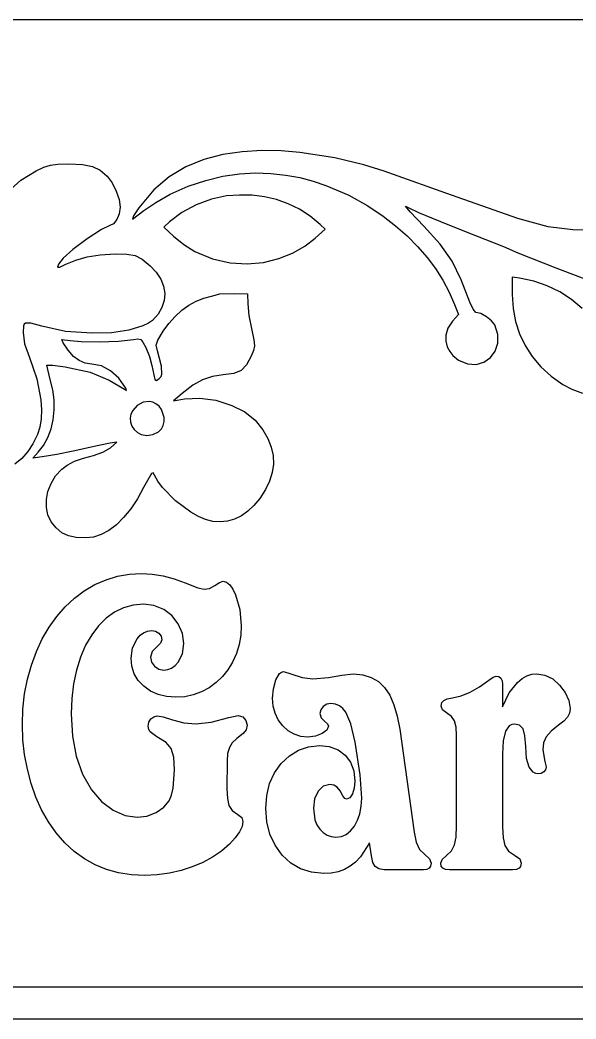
# Model space of a CAD drawing. Extents: x 0 to 380, y 0 to 510.
# Drawn here: x 194 to 285.7, y 0.2 to 165 of the extents above; entities that cross this region are included whole.
import ezdxf

# ---------------------------------------------------------------- set-up
doc = ezdxf.new("R2010")
doc.units = 0

msp = doc.modelspace()

# ---------------------------------------------------------------- linework, layer by layer
at = {"layer": 'Ebene 1'}
for p, q in [((360.20023, 164.96024), (19.977069, 164.96024)), ((233.872224, 143.436009), (230.652651, 143.241908)), ((237.066056, 143.384069), (233.872224, 143.436009)), ((240.17929, 143.132365), (237.066056, 143.384069)), ((224.3557, 141.930468), (221.388032, 140.720572)), ((227.462191, 142.755487), (224.3557, 141.930468)), ((230.652651, 143.241908), (227.462191, 142.755487)), ((245.944546, 142.21478), (240.17929, 143.132365)), ((250.729151, 141.053481), (245.944546, 142.21478)), ((221.388032, 140.720572), (218.614044, 139.079523)), ((254.094263, 140.018692), (250.729151, 141.053481)), ((218.614044, 139.079523), (216.08859, 136.96104)), ((221.75543, 137.534057), (224.651594, 138.508528)), ((224.651594, 138.508528), (227.471361, 139.181485)), ((227.471361, 139.181485), (230.20751, 139.579562)), ((230.20751, 139.579562), (232.852823, 139.729392)), ((232.852823, 139.729392), (235.400077, 139.65761)), ((235.400077, 139.65761), (237.842054, 139.390848)), ((237.842054, 139.390848), (240.171531, 138.95574)), ((240.171531, 138.95574), (242.38129, 138.37892)), ((255.60104, 139.48064), (254.094263, 140.018692)), ((264.24097, 136.40564), (255.60104, 139.48064)), ((216.08859, 136.96104), (213.63347, 134.004915)), ((218.79009, 136.23144), (221.75543, 137.534057)), ((242.38129, 138.37892), (244.464109, 137.68702)), ((244.464109, 137.68702), (248.220046, 136.064518)), ((216.397571, 134.886503), (218.79009, 136.23144)), ((225.588671, 135.435581), (223.058776, 134.49849)), ((228.08094, 135.93604), (225.588671, 135.435581)), ((230.196075, 136.09147), (228.08094, 135.93604)), ((228.08094, 135.93604), (228.08094, 135.93604)), ((232.281487, 136.047765), (230.196075, 136.09147)), ((234.32543, 135.79796), (232.281487, 136.047765)), ((236.316159, 135.33509), (234.32543, 135.79796)), ((238.241928, 134.652188), (236.316159, 135.33509)), ((248.220046, 136.064518), (251.381581, 134.301302)), ((270.16942, 134.29364), (264.24097, 136.40564)), ((212.55385, 132.12534), (214.42863, 133.51524)), ((213.63347, 134.004915), (212.737887, 132.679065)), ((214.42863, 133.51524), (216.397571, 134.886503)), ((223.058776, 134.49849), (220.684283, 133.212274)), ((240.090991, 133.74229), (238.241928, 134.652188)), ((241.851604, 132.598429), (240.090991, 133.74229)), ((251.381581, 134.301302), (253.89095, 132.61044)), ((258.357236, 133.298815), (257.56426, 134.27184)), ((257.56426, 134.27184), (258.15083, 133.97144)), ((258.15083, 133.97144), (259.7497, 133.20224)), ((276.133135, 132.21399), (270.16942, 134.29364)), ((212.737887, 132.679065), (212.55385, 132.12534)), ((220.684283, 133.212274), (218.65822, 131.66444)), ((243.51202, 131.21364), (241.851604, 132.598429)), ((253.89095, 132.61044), (255.951139, 131.00873)), ((260.60813, 130.95944), (258.357236, 133.298815)), ((259.7497, 133.20224), (264.56706, 131.22984)), ((281.12806, 130.83004), (276.133135, 132.21399)), ((218.65822, 131.66444), (217.72243, 130.80094)), ((217.72243, 130.80094), (219.33257, 129.29824)), ((242.66885, 128.96814), (244.34082, 130.45814)), ((244.34082, 130.45814), (243.51202, 131.21364)), ((255.951139, 131.00873), (257.847328, 129.339556)), ((263.322784, 127.962595), (260.60813, 130.95944)), ((264.56706, 131.22984), (269.14813, 129.40814)), ((285.160994, 130.344109), (281.12806, 130.83004)), ((290.275539, 130.193765), (285.160994, 130.344109)), ((219.33257, 129.29824), (221.029549, 127.943815)), ((240.972644, 127.667253), (242.66885, 128.96814)), ((257.847328, 129.339556), (259.577815, 127.605023)), ((269.14813, 129.40814), (273.76241, 127.57804)), ((221.029549, 127.943815), (222.84847, 126.79744)), ((238.960953, 126.524543), (240.972644, 127.667253)), ((259.577815, 127.605023), (261.140897, 125.80724)), ((265.270349, 125.158378), (263.322784, 127.962595)), ((273.76241, 127.57804), (276.09788, 126.56834)), ((222.84847, 126.79744), (225.784502, 125.563299)), ((225.784502, 125.563299), (228.681784, 124.895274)), ((234.175605, 124.985615), (236.679899, 125.608001)), ((236.679899, 125.608001), (238.960953, 126.524543)), ((261.140897, 125.80724), (262.534873, 123.948313)), ((276.09788, 126.56834), (282.38561, 124.06824)), ((228.681784, 124.895274), (231.494192, 124.725376)), ((231.494192, 124.725376), (234.175605, 124.985615)), ((262.534873, 123.948313), (263.758038, 122.030349)), ((266.789106, 122.125167), (265.270349, 125.158378)), ((282.38561, 124.06824), (298.117666, 118.078365)), ((263.758038, 122.030349), (264.808691, 120.055456)), ((268.21734, 118.44134), (266.789106, 122.125167)), ((276.36763, 122.35694), (275.19992, 122.52444)), ((275.19992, 122.52444), (275.19992, 119.67984)), ((278.723976, 121.871652), (276.36763, 122.35694)), ((280.958248, 121.116451), (278.723976, 121.871652)), ((283.052506, 120.104636), (280.958248, 121.116451)), ((264.808691, 120.055456), (265.68513, 118.02574)), ((275.19992, 119.67984), (275.334163, 117.40459)), ((284.988809, 118.849503), (283.052506, 120.104636)), ((286.749218, 117.364349), (284.988809, 118.849503)), ((265.68513, 118.02574), (266.3042, 116.41174)), ((268.751564, 117.241215), (268.21734, 118.44134)), ((269.17586, 116.74204), (268.751564, 117.241215)), ((275.334163, 117.40459), (275.734547, 115.237435)), ((266.3042, 116.41174), (265.3624, 115.29734)), ((269.989367, 116.539881), (269.17586, 116.74204)), ((270.935284, 116.03009), (269.989367, 116.539881)), ((271.792429, 115.357699), (270.935284, 116.03009)), ((272.33962, 114.66774), (271.792429, 115.357699)), ((264.578711, 114.11034), (264.228214, 112.997349)), ((265.3624, 115.29734), (264.578711, 114.11034)), ((272.835689, 113.109429), (272.33962, 114.66774)), ((275.734547, 115.237435), (276.397559, 113.18463)), ((264.228214, 112.997349), (264.223447, 111.975929)), ((272.825641, 111.644354), (272.835689, 113.109429)), ((276.397559, 113.18463), (277.319684, 111.252428)), ((264.223447, 111.975929), (264.476947, 111.06364)), ((264.476947, 111.06364), (264.901254, 110.278045)), ((272.384254, 110.34475), (272.825641, 111.644354)), ((277.319684, 111.252428), (278.497406, 109.447083)), ((264.901254, 110.278045), (265.408905, 109.636706)), ((265.408905, 109.636706), (266.32439, 108.85704)), ((266.32439, 108.85704), (267.800831, 108.245755)), ((270.506564, 108.530897), (271.586302, 109.282853)), ((271.586302, 109.282853), (272.384254, 110.34475)), ((278.497406, 109.447083), (279.927211, 107.774851)), ((267.800831, 108.245755), (269.219815, 108.16112)), ((269.219815, 108.16112), (270.506564, 108.530897)), ((279.927211, 107.774851), (281.605584, 106.241985)), ((281.605584, 106.241985), (283.52901, 104.85474)), ((283.52901, 104.85474), (284.995547, 104.078267)), ((284.995547, 104.078267), (286.773051, 103.388728)), ((206.364512, 71.851488), (208.208322, 72.64783)), ((208.208322, 72.64783), (210.108372, 73.216646)), ((210.108372, 73.216646), (212.06466, 73.557935)), ((212.06466, 73.557935), (214.077188, 73.671698)), ((214.077188, 73.671698), (215.816555, 73.57578)), ((215.816555, 73.57578), (217.596093, 73.288026)), ((217.596093, 73.288026), (219.415802, 72.808435)), ((219.415802, 72.808435), (221.275681, 72.137008)), ((204.621125, 70.827619), (206.364512, 71.851488)), ((221.275681, 72.137008), (223.340426, 71.333974)), ((223.340426, 71.333974), (224.392881, 71.066296)), ((224.392881, 71.066296), (225.244488, 71.226903)), ((225.244488, 71.226903), (226.128233, 71.708723)), ((226.128233, 71.708723), (226.891466, 72.217314)), ((226.891466, 72.217314), (227.510091, 72.386844)), ((227.510091, 72.386844), (228.056402, 72.235158)), ((228.056402, 72.235158), (228.602714, 71.780101)), ((228.602714, 71.780101), (229.100826, 71.084143)), ((229.100826, 71.084143), (229.566798, 70.13835)), ((201.471786, 68.204376), (202.990217, 69.611915)), ((202.990217, 69.611915), (204.621125, 70.827619)), ((229.566798, 70.13835), (230.241657, 67.74709)), ((200.065833, 66.605002), (201.471786, 68.204376)), ((211.096558, 68.032615), (209.612268, 67.31881)), ((212.681273, 68.460899), (211.096558, 68.032615)), ((214.366413, 68.60366), (212.681273, 68.460899)), ((216.101762, 68.389517), (214.366413, 68.60366)), ((217.708569, 67.74709), (216.101762, 68.389517)), ((219.06632, 66.729914), (217.708569, 67.74709)), ((230.241657, 67.74709), (230.498743, 65.070311)), ((198.804487, 64.831637), (200.065833, 66.605002)), ((208.228402, 66.319482), (206.963043, 65.059164)), ((209.612268, 67.31881), (208.228402, 66.319482)), ((220.11878, 65.391525), (219.06632, 66.729914)), ((197.687755, 62.902126), (198.804487, 64.831637)), ((206.963043, 65.059164), (205.834263, 63.562397)), ((220.793635, 63.803307), (220.11878, 65.391525)), ((230.498743, 65.070311), (230.410369, 63.477631)), ((196.715636, 60.816468), (197.687755, 62.902126)), ((205.834263, 63.562397), (204.842062, 61.829182)), ((212.590889, 61.438821), (213.33805, 62.893205)), ((213.33805, 62.893205), (213.846203, 63.486556)), ((213.846203, 63.486556), (214.406578, 63.910378)), ((214.406578, 63.910378), (215.019174, 64.164672)), ((215.019174, 64.164672), (215.683992, 64.249436)), ((215.683992, 64.249436), (216.342779, 64.142365)), ((216.342779, 64.142365), (216.905162, 63.821151)), ((216.905162, 63.821151), (217.266694, 63.312561)), ((217.387204, 62.714746), (217.17832, 62.161546)), ((217.266694, 63.312561), (217.387204, 62.714746)), ((221.018586, 62.108013), (220.793635, 63.803307)), ((230.410369, 63.477631), (230.145246, 61.947409)), ((204.842062, 61.829182), (203.98644, 59.859518)), ((212.341836, 59.716764), (212.590889, 61.438821)), ((216.551668, 61.572657), (215.8045, 60.805317)), ((217.17832, 62.161546), (216.551668, 61.572657)), ((220.7856, 60.430566), (221.018586, 62.108013)), ((230.145246, 61.947409), (229.703375, 60.479644)), ((195.888131, 58.574665), (196.715636, 60.816468)), ((203.98644, 59.859518), (203.311581, 57.738174)), ((212.472388, 58.36945), (212.341836, 59.716764)), ((215.8045, 60.805317), (215.555444, 59.859518)), ((215.555444, 59.859518), (215.716124, 59.065408)), ((220.086641, 59.038643), (220.7856, 60.430566)), ((229.703375, 60.479644), (229.084756, 59.074337)), ((195.24139, 56.234714), (195.888131, 58.574665)), ((203.311581, 57.738174), (202.829539, 55.47853)), ((212.864047, 57.147053), (212.472388, 58.36945)), ((215.716124, 59.065408), (216.198164, 58.396216)), ((216.198164, 58.396216), (216.905162, 57.914396)), ((216.905162, 57.914396), (217.740699, 57.753789)), ((217.740699, 57.753789), (218.405517, 57.834093)), ((218.405517, 57.834093), (219.018113, 58.075003)), ((219.018113, 58.075003), (219.578488, 58.476519)), ((219.578488, 58.476519), (220.086641, 59.038643)), ((228.311481, 57.805097), (227.405645, 56.674157)), ((229.084756, 59.074337), (228.311481, 57.805097)), ((194.779432, 53.818921), (195.24139, 56.234714)), ((213.516812, 56.049573), (212.864047, 57.147053)), ((214.430682, 55.07701), (213.516812, 56.049573)), ((227.405645, 56.674157), (226.367248, 55.681516)), ((235.809276, 54.675493), (236.219009, 56.147722)), ((236.219009, 56.147722), (236.805492, 57.164895)), ((236.805492, 57.164895), (237.128863, 57.419188)), ((237.128863, 57.419188), (237.472319, 57.503953)), ((237.472319, 57.503953), (238.66135, 57.147056)), ((238.66135, 57.147056), (240.573454, 56.504629)), ((240.573454, 56.504629), (242.324871, 56.290487)), ((242.324871, 56.290487), (244.86363, 56.540312)), ((244.86363, 56.540312), (247.113154, 56.932914)), ((247.113154, 56.932914), (249.009193, 57.111362)), ((249.009193, 57.111362), (250.559758, 56.970831)), ((250.559758, 56.970831), (251.933576, 56.549239)), ((251.933576, 56.549239), (253.130647, 55.846584)), ((269.769131, 54.958788), (271.311663, 56.076344)), ((271.311663, 56.076344), (272.026694, 56.584927)), ((272.026694, 56.584927), (272.564973, 56.754455)), ((272.564973, 56.754455), (272.974714, 56.665231)), ((272.974714, 56.665231), (273.304111, 56.397558)), ((273.304111, 56.397558), (273.52103, 55.978194)), ((276.067817, 55.719437), (276.821005, 56.34402)), ((276.821005, 56.34402), (277.602314, 56.790151)), ((277.602314, 56.790151), (278.411744, 57.05783)), ((278.411744, 57.05783), (279.249295, 57.147056)), ((279.249295, 57.147056), (280.582944, 56.932914)), ((280.582944, 56.932914), (281.884453, 56.290487)), ((281.884453, 56.290487), (283.009222, 55.282232)), ((202.829539, 55.47853), (202.540314, 53.080584)), ((215.545403, 54.280668), (214.430682, 55.07701)), ((225.196288, 54.827174), (223.926908, 54.140136)), ((226.367248, 55.681516), (225.196288, 54.827174)), ((235.672698, 53.114046), (235.809276, 54.675493)), ((253.130647, 55.846584), (254.15097, 54.862868)), ((254.15097, 54.862868), (254.992535, 53.602553)), ((268.258735, 54.104449), (269.769131, 54.958788)), ((273.52103, 55.978194), (273.593336, 55.433918)), ((273.593336, 55.433918), (273.593336, 51.686427)), ((273.593336, 55.433918), (273.593336, 55.433918)), ((274.693999, 53.979533), (276.067817, 55.719437)), ((283.009222, 55.282232), (283.94117, 54.041992)), ((194.502257, 51.327287), (194.779432, 53.818921)), ((202.540314, 53.080584), (202.443905, 50.544338)), ((216.800721, 53.711853), (215.545403, 54.280668)), ((218.196636, 53.370564), (216.800721, 53.711853)), ((219.733146, 53.2568), (218.196636, 53.370564)), ((221.195337, 53.354949), (219.733146, 53.2568)), ((222.593258, 53.649394), (221.195337, 53.354949)), ((223.926908, 54.140136), (222.593258, 53.649394)), ((235.77714, 51.811345), (235.672698, 53.114046)), ((254.992535, 53.602553), (255.68547, 52.034408)), ((263.574893, 52.39131), (263.888223, 52.757139)), ((263.888223, 52.757139), (264.442571, 53.006969)), ((264.442571, 53.006969), (265.334349, 53.185423)), ((265.334349, 53.185423), (266.780474, 53.513327)), ((266.780474, 53.513327), (268.258735, 54.104449)), ((273.593336, 51.686427), (274.693999, 53.979533)), ((283.94117, 54.041992), (284.543718, 52.703606)), ((194.409865, 48.759812), (194.502257, 51.327287)), ((236.090466, 50.615715), (235.77714, 51.811345)), ((243.61835, 51.213528), (243.481772, 50.580021)), ((244.028084, 51.757804), (243.61835, 51.213528)), ((244.598502, 52.105788), (244.028084, 51.757804)), ((245.281393, 52.221783), (244.598502, 52.105788)), ((246.026552, 52.132557), (245.281393, 52.221783)), ((246.687353, 51.864878), (246.026552, 52.132557)), ((247.263797, 51.418747), (246.687353, 51.864878)), ((247.755883, 50.794164), (247.263797, 51.418747)), ((255.68547, 52.034408), (256.229775, 50.158434)), ((263.47045, 51.793498), (263.574893, 52.39131)), ((263.687369, 51.21353), (263.47045, 51.793498)), ((264.338126, 50.687093), (263.687369, 51.21353)), ((284.543718, 52.703606), (284.744567, 51.400907)), ((284.744567, 51.400907), (284.640126, 50.615718)), ((202.443905, 50.544338), (202.65279, 46.843692)), ((215.274254, 49.161334), (215.587583, 49.687769)), ((215.587583, 49.687769), (216.077658, 50.062515)), ((216.077658, 50.062515), (216.648076, 50.187431)), ((216.648076, 50.187431), (217.612161, 50.026824)), ((217.612161, 50.026824), (219.154696, 49.545004)), ((219.154696, 49.545004), (221.018588, 49.063184)), ((225.565852, 49.161331), (228.474175, 49.937594)), ((228.474175, 49.937594), (230.016701, 50.258808)), ((230.016701, 50.258808), (230.787969, 50.044666)), ((230.787969, 50.044666), (231.270011, 49.437933)), ((231.270011, 49.437933), (231.462828, 48.652741)), ((236.612677, 49.527157), (236.090466, 50.615715)), ((237.343771, 48.545669), (236.612677, 49.527157)), ((243.481772, 50.580021), (243.674589, 49.884059)), ((243.674589, 49.884059), (244.25304, 49.295168)), ((248.56732, 48.866883), (247.755883, 50.794164)), ((256.229775, 50.158434), (256.62545, 47.97463)), ((265.165632, 50.116048), (264.338126, 50.687093)), ((265.655705, 49.402239), (265.165632, 50.116048)), ((284.326803, 49.973288), (283.708183, 49.321938)), ((284.640126, 50.615718), (284.326803, 49.973288)), ((194.500248, 46.26595), (194.409865, 48.759812)), ((215.16981, 48.509986), (215.274254, 49.161334)), ((215.250151, 47.965704), (215.16981, 48.509986)), ((215.491175, 47.546346), (215.250151, 47.965704)), ((221.018588, 49.063184), (223.011024, 48.902577)), ((223.011024, 48.902577), (225.565852, 49.161331)), ((231.302148, 47.885398), (230.820108, 47.296509)), ((231.462828, 48.652741), (231.302148, 47.885398)), ((238.229525, 47.733716), (237.343771, 48.545669)), ((244.606539, 47.831863), (243.835267, 47.260815)), ((244.25304, 49.295168), (244.710982, 48.875806)), ((244.86363, 48.474292), (244.606539, 47.831863)), ((244.710982, 48.875806), (244.86363, 48.474292)), ((249.266279, 45.86889), (248.56732, 48.866883)), ((256.62545, 47.97463), (259.003522, 31.021704)), ((265.920833, 48.358295), (265.655705, 49.402239)), ((266.009209, 46.939602), (265.920833, 48.358295)), ((274.693999, 48.536754), (274.075379, 47.653417)), ((275.105742, 48.757588), (274.693999, 48.536754)), ((275.585774, 48.8312), (275.105742, 48.757588)), ((276.413279, 48.634902), (275.585774, 48.8312)), ((276.967622, 48.046007), (276.413279, 48.634902)), ((277.288973, 46.912839), (276.967622, 48.046007)), ((282.816408, 48.652741), (281.5872, 47.671258)), ((283.708183, 49.321938), (282.816408, 48.652741)), ((194.771397, 43.816699), (194.500248, 46.26595)), ((202.65279, 46.843692), (203.279444, 43.522256)), ((216.551668, 46.72546), (215.491175, 47.546346)), ((218.102235, 45.797516), (216.551668, 46.72546)), ((229.791754, 46.475634), (229.028519, 45.761825)), ((230.820108, 47.296509), (229.791754, 46.475634)), ((239.215703, 47.15375), (238.229525, 47.733716)), ((240.302306, 46.80577), (239.215703, 47.15375)), ((241.489334, 46.689776), (240.302306, 46.80577)), ((242.750676, 46.832536), (241.489334, 46.689776)), ((243.835267, 47.260815), (242.750676, 46.832536)), ((266.009209, 32.092415), (266.009209, 46.939602)), ((274.075379, 47.653417), (273.713847, 46.100882)), ((277.417535, 45.155086), (277.288973, 46.912839)), ((280.79183, 46.72546), (280.357992, 45.752901)), ((281.5872, 47.671258), (280.79183, 46.72546)), ((218.961879, 44.798189), (218.102235, 45.797516)), ((219.371612, 43.406259), (218.961879, 44.798189)), ((228.538445, 44.976638), (228.249219, 43.98623)), ((229.028519, 45.761825), (228.538445, 44.976638)), ((238.446444, 43.631558), (239.954834, 44.557277)), ((239.954834, 44.557277), (241.611853, 45.112708)), ((241.611853, 45.112708), (243.417503, 45.297851)), ((243.417503, 45.297851), (245.016272, 45.1194)), ((245.016272, 45.1194), (246.470434, 44.584047)), ((246.470434, 44.584047), (247.659472, 43.718552)), ((250.085746, 40.470723), (249.266279, 45.86889)), ((273.713847, 46.100882), (273.593336, 43.870232)), ((277.564153, 43.172042), (277.417535, 45.155086)), ((280.357992, 45.752901), (280.21338, 44.61973)), ((280.21338, 44.61973), (280.566874, 42.692449)), ((195.223311, 41.412059), (194.771397, 43.816699)), ((203.279444, 43.522256), (204.323868, 40.58003)), ((219.50819, 41.300524), (219.371612, 43.406259)), ((228.249219, 43.98623), (228.152811, 42.728143)), ((237.086685, 42.335553), (238.446444, 43.631558)), ((247.659472, 43.718552), (248.527151, 42.549695)), ((273.593336, 43.870232), (273.593336, 32.556383)), ((277.971879, 41.755582), (277.564153, 43.172042)), ((195.855992, 39.05203), (195.223311, 41.412059)), ((219.283236, 38.293614), (219.50819, 41.300524)), ((228.152839, 42.728143), (228.120671, 38.231155)), ((228.152811, 42.728143), (228.152839, 42.728143)), ((235.975978, 40.774097), (237.086685, 42.335553)), ((248.527151, 42.549695), (249.057392, 41.113155)), ((278.640711, 40.905706), (277.971879, 41.755582)), ((280.663282, 41.318377), (280.374057, 40.943628)), ((280.566874, 42.692449), (280.759691, 41.800197)), ((280.759691, 41.800197), (280.663282, 41.318377)), ((204.323868, 40.58003), (205.786061, 38.017012)), ((235.182616, 39.016344), (235.975978, 40.774097)), ((249.057392, 41.113155), (249.234139, 39.444631)), ((250.358901, 36.625087), (250.085746, 40.470723)), ((279.073042, 40.693237), (278.640711, 40.905706)), ((279.57065, 40.622414), (279.073042, 40.693237)), ((279.980389, 40.702717), (279.57065, 40.622414)), ((280.374057, 40.943628), (279.980389, 40.702717)), ((196.631278, 36.803539), (195.855992, 39.05203)), ((205.786061, 38.017012), (207.465177, 36.089737)), ((219.002044, 37.131446), (219.283236, 38.293614)), ((228.120671, 38.231155), (228.209047, 36.544789)), ((234.706599, 37.062295), (235.182616, 39.016344)), ((244.012019, 38.605904), (243.160408, 37.80287)), ((245.088576, 38.873582), (244.012019, 38.605904)), ((245.743352, 38.757588), (245.088576, 38.873582)), ((246.325821, 38.409608), (245.743352, 38.757588)), ((246.835984, 37.829642), (246.325821, 38.409608)), ((249.137731, 38.293614), (248.848506, 37.338902)), ((249.234139, 39.444631), (249.137731, 38.293614)), ((197.575279, 34.697809), (196.631278, 36.803539)), ((218.608375, 36.196803), (219.002044, 37.131446)), ((228.209047, 36.544789), (228.474175, 35.411621)), ((234.547926, 34.911949), (234.706599, 37.062295)), ((242.581964, 36.535866), (242.38915, 34.947643)), ((243.160408, 37.80287), (242.581964, 36.535866)), ((247.273841, 37.017689), (246.835984, 37.829642)), ((247.563066, 36.589401), (247.273841, 37.017689)), ((247.852291, 36.446639), (247.563066, 36.589401)), ((248.39057, 36.669705), (247.852291, 36.446639)), ((248.848506, 37.338902), (248.39057, 36.669705)), ((250.284587, 35.280008), (250.358901, 36.625087)), ((198.687995, 32.73484), (197.575279, 34.697809)), ((207.465177, 36.089737), (209.353174, 34.662123)), ((209.353174, 34.662123), (211.345612, 33.778786)), ((216.455259, 34.269522), (217.732666, 35.126091)), ((217.732666, 35.126091), (218.608375, 36.196803)), ((228.474175, 35.411621), (229.020487, 34.599661)), ((234.716641, 32.705837), (234.547926, 34.911949)), ((242.38915, 34.947643), (242.65427, 33.05605)), ((250.061644, 34.064306), (250.284587, 35.280008)), ((211.345612, 33.778786), (213.33805, 33.48434)), ((213.33805, 33.48434), (214.952894, 33.680636)), ((214.952894, 33.680636), (216.455259, 34.269522)), ((229.020487, 34.599661), (229.952432, 33.948308)), ((229.952432, 33.948308), (230.579084, 33.43972)), ((230.579084, 33.43972), (230.787969, 32.770526)), ((242.65427, 33.05605), (242.985671, 32.244095)), ((249.16987, 32.021027), (249.690071, 32.977979)), ((249.690071, 32.977979), (250.061644, 34.064306)), ((199.969425, 30.914632), (198.687995, 32.73484)), ((230.647373, 31.947418), (230.225588, 31.048469)), ((230.787969, 32.770526), (230.647373, 31.947418)), ((235.222785, 30.691561), (234.716641, 32.705837)), ((242.985671, 32.244095), (243.449633, 31.521365)), ((243.449633, 31.521365), (244.014024, 30.943626)), ((248.533172, 31.224686), (249.16987, 32.021027)), ((265.928867, 30.191905), (266.009209, 32.092415)), ((273.593336, 32.556383), (273.593336, 31.878273)), ((273.593336, 31.878273), (273.689745, 30.058066)), ((201.414044, 29.266741), (199.969425, 30.914632)), ((229.522611, 30.073678), (228.538445, 29.023045)), ((230.225588, 31.048469), (229.522611, 30.073678)), ((236.066359, 28.869122), (235.222785, 30.691561)), ((244.014024, 30.943626), (244.646706, 30.530955)), ((244.646706, 30.530955), (245.347678, 30.283352)), ((245.347678, 30.283352), (246.116939, 30.200818)), ((246.116939, 30.200818), (247.006706, 30.314581)), ((247.006706, 30.314581), (247.812117, 30.65587)), ((247.812117, 30.65587), (248.533172, 31.224686)), ((259.003522, 31.021704), (259.357026, 29.344259)), ((265.687844, 28.915974), (265.928867, 30.191905)), ((273.689745, 30.058066), (273.97897, 28.808903)), ((202.968127, 27.838569), (201.414044, 29.266741)), ((228.538445, 29.023045), (227.228897, 27.87872)), ((237.247363, 27.238519), (236.066359, 28.869122)), ((251.67649, 29.237188), (250.150022, 26.935158)), ((251.965715, 27.095765), (251.67649, 29.237188)), ((251.67649, 29.237188), (251.67649, 29.237188)), ((259.357026, 29.344259), (259.903337, 28.166476)), ((259.903337, 28.166476), (260.706744, 27.381284)), ((265.173667, 27.94341), (265.687844, 28.915974)), ((273.97897, 28.808903), (274.565453, 27.889872)), ((204.631674, 26.630115), (202.968127, 27.838569)), ((206.404684, 25.64138), (204.631674, 26.630115)), ((225.774737, 26.872696), (224.175962, 26.004974)), ((227.228897, 27.87872), (225.774737, 26.872696)), ((238.663363, 25.911286), (237.247363, 27.238519)), ((250.150022, 26.935158), (249.326532, 26.065205)), ((252.198699, 26.016129), (251.965715, 27.095765)), ((260.706744, 27.381284), (261.526211, 26.64071)), ((261.526211, 26.64071), (261.799367, 25.917982)), ((263.406181, 25.882288), (263.639167, 26.489026)), ((263.639167, 26.489026), (264.338126, 27.167142)), ((264.338126, 27.167142), (265.173667, 27.94341)), ((274.565453, 27.889872), (275.553635, 27.202836)), ((275.553635, 27.202836), (276.45345, 26.631786)), ((276.45345, 26.631786), (276.646267, 25.882288)), ((208.287157, 24.872365), (206.404684, 25.64138)), ((210.279095, 24.323067), (208.287157, 24.872365)), ((222.432573, 25.275555), (220.568681, 24.666588)), ((224.175962, 26.004974), (222.432573, 25.275555)), ((240.276196, 24.963262), (238.663363, 25.911286)), ((242.085863, 24.394448), (240.276196, 24.963262)), ((247.526909, 24.867346), (246.486504, 24.499289)), ((248.462872, 25.382626), (247.526909, 24.867346)), ((249.326532, 26.065205), (248.462872, 25.382626)), ((252.576296, 25.346932), (252.198699, 26.016129)), ((253.170818, 24.945415), (252.576296, 25.346932)), ((254.054562, 24.811576), (253.170818, 24.945415)), ((260.546057, 24.811576), (254.054562, 24.811576)), ((261.09438, 24.880727), (260.546057, 24.811576)), ((261.486039, 25.088178), (261.09438, 24.880727)), ((261.721035, 25.433929), (261.486039, 25.088178)), ((261.799367, 25.917982), (261.721035, 25.433929)), ((263.486519, 25.391544), (263.406181, 25.882288)), ((263.727536, 25.061413), (263.486519, 25.391544)), ((264.169411, 24.874035), (263.727536, 25.061413)), ((264.852307, 24.811576), (264.169411, 24.874035)), ((275.23228, 24.811576), (264.852307, 24.811576)), ((275.915169, 24.874035), (275.23228, 24.811576)), ((276.357042, 25.061413), (275.915169, 24.874035)), ((276.573961, 25.373703), (276.357042, 25.061413)), ((276.646267, 25.882288), (276.573961, 25.373703)), ((212.380495, 23.993489), (210.279095, 24.323067)), ((214.59136, 23.88363), (212.380495, 23.993489)), ((216.648074, 23.970625), (214.59136, 23.88363)), ((218.640514, 24.231611), (216.648074, 23.970625)), ((220.568681, 24.666588), (218.640514, 24.231611)), ((244.092362, 24.204843), (242.085863, 24.394448)), ((245.341655, 24.278455), (244.092362, 24.204843)), ((246.486504, 24.499289), (245.341655, 24.278455)), ((20.377079, 5.48964), (360.42295, 5.48964)), ((380.200092, 0.1999), (0.199912, 0.1999))]:
    msp.add_line(p, q, dxfattribs=at)
at = {"layer": 'Layer 1'}
for p, q in [((194.16707, 138.524483), (196.679345, 140.106531)), ((196.679345, 140.106531), (197.9404, 140.707715)), ((197.9404, 140.707715), (199.019276, 141.043091)), ((199.019276, 141.043091), (200.27888, 141.187311)), ((200.27888, 141.187311), (202.082118, 141.215027)), ((202.082118, 141.215027), (204.306559, 141.115376)), ((204.306559, 141.115376), (205.964789, 140.787346)), ((205.964789, 140.787346), (207.257896, 140.16613)), ((207.257896, 140.16613), (208.386971, 139.186918)), ((191.914461, 136.49756), (194.16707, 138.524483)), ((208.386971, 139.186918), (209.190419, 138.101473)), ((209.190419, 138.101473), (209.873427, 136.751951)), ((209.873427, 136.751951), (210.347863, 135.348086)), ((210.347863, 135.348086), (210.525593, 134.099614)), ((210.525593, 134.099614), (210.374107, 133.013267)), ((209.980614, 132.033301), (209.436561, 131.324488)), ((210.374107, 133.013267), (209.980614, 132.033301)), ((207.437261, 130.409909), (205.101063, 128.894574)), ((208.833396, 131.051601), (207.437261, 130.409909)), ((209.436561, 131.324488), (208.833396, 131.051601)), ((205.101063, 128.894574), (202.708317, 127.120203)), ((202.708317, 127.120203), (201.142543, 125.701404)), ((201.142543, 125.701404), (200.373059, 124.697533)), ((201.580686, 124.673728), (203.222786, 125.372912)), ((203.222786, 125.372912), (205.104182, 125.884953)), ((205.104182, 125.884953), (207.250356, 126.215161)), ((207.250356, 126.215161), (209.686791, 126.368846)), ((209.686791, 126.368846), (211.644836, 126.354375)), ((211.644836, 126.354375), (213.02281, 126.10773)), ((213.02281, 126.10773), (214.18193, 125.508468)), ((214.18193, 125.508468), (215.483411, 124.436149)), ((200.373059, 124.697533), (200.180954, 124.211786)), ((200.180954, 124.211786), (200.57918, 124.21393)), ((200.57918, 124.21393), (201.580686, 124.673728)), ((215.483411, 124.436149), (216.495532, 123.361973)), ((216.495532, 123.361973), (217.233722, 122.229701)), ((217.233722, 122.229701), (217.697087, 121.060914)), ((217.697087, 121.060914), (217.884731, 119.877191)), ((217.79576, 118.700113), (217.429279, 117.551261)), ((217.884731, 119.877191), (217.79576, 118.700113)), ((223.046705, 118.599696), (224.308856, 119.101207)), ((224.308856, 119.101207), (225.612745, 119.424304)), ((225.612745, 119.424304), (226.986073, 119.775297)), ((226.986073, 119.775297), (229.332571, 119.845858)), ((229.332571, 119.845858), (231.544702, 119.782551)), ((231.544702, 119.782551), (231.573906, 118.172624)), ((217.429279, 117.551261), (216.784393, 116.452214)), ((219.581031, 116.082324), (220.675757, 117.084492)), ((220.675757, 117.084492), (221.833327, 117.925537)), ((221.833327, 117.925537), (223.046705, 118.599696)), ((231.573906, 118.172624), (231.777153, 116.224713)), ((215.860208, 115.424554), (215.183552, 114.932473)), ((216.784393, 116.452214), (215.860208, 115.424554)), ((218.556185, 114.924798), (219.581031, 116.082324)), ((231.777153, 116.224713), (232.224795, 113.801918)), ((194.595728, 114.514198), (194.532932, 113.423708)), ((194.706212, 114.81947), (194.595728, 114.514198)), ((194.920792, 114.98248), (194.706212, 114.81947)), ((195.816362, 114.934869), (194.920792, 114.98248)), ((197.590677, 114.477678), (195.816362, 114.934869)), ((201.507168, 113.603889), (197.590677, 114.477678)), ((211.957449, 113.799291), (209.089328, 113.389028)), ((214.288914, 114.493615), (211.957449, 113.799291)), ((215.183552, 114.932473), (214.288914, 114.493615)), ((217.608255, 113.617677), (218.556185, 114.924798)), ((232.224795, 113.801918), (232.561659, 112.212766)), ((194.532932, 113.423708), (194.757341, 111.548825)), ((201.155614, 111.713769), (200.905972, 112.29135)), ((200.905972, 112.29135), (202.267619, 112.089324)), ((205.908067, 113.310274), (201.507168, 113.603889)), ((202.267619, 112.089324), (204.08228, 111.911539)), ((209.089328, 113.389028), (205.908067, 113.310274)), ((210.246117, 112.016486), (212.704639, 112.267016)), ((212.704639, 112.267016), (213.438736, 112.358299)), ((213.438736, 112.358299), (213.913499, 112.240988)), ((213.913499, 112.240988), (214.296943, 111.807111)), ((216.486362, 111.314886), (216.744276, 112.166724)), ((216.744276, 112.166724), (217.608255, 113.617677)), ((232.561659, 112.212766), (232.666609, 111.209449)), ((194.757341, 111.548825), (195.553317, 109.315884)), ((201.960432, 110.529053), (201.155614, 111.713769)), ((202.853905, 109.481593), (201.960432, 110.529053)), ((204.08228, 111.911539), (207.056888, 111.892627)), ((207.056888, 111.892627), (210.246117, 112.016486)), ((214.296943, 111.807111), (214.757081, 110.948695)), ((214.757081, 110.948695), (215.368215, 109.440291)), ((216.697079, 110.378135), (216.486362, 111.314886)), ((232.533978, 110.429043), (232.158097, 109.508621)), ((232.666609, 111.209449), (232.533978, 110.429043)), ((195.553317, 109.315884), (196.792576, 105.802908)), ((203.755008, 108.774998), (202.853905, 109.481593)), ((204.73819, 108.365258), (203.755008, 108.774998)), ((215.368215, 109.440291), (215.753613, 107.97712)), ((217.344068, 107.89095), (216.697079, 110.378135)), ((232.158097, 109.508621), (231.374536, 108.063694)), ((199.001509, 105.64864), (198.429009, 108.036027)), ((198.429009, 108.036027), (199.407986, 108.03589)), ((199.407986, 108.03589), (201.452525, 107.755414)), ((201.452525, 107.755414), (205.587756, 106.867644)), ((205.877902, 108.208359), (204.73819, 108.365258)), ((207.467908, 107.900305), (205.877902, 108.208359)), ((208.951602, 107.113752), (207.467908, 107.900305)), ((210.288937, 105.877487), (208.951602, 107.113752)), ((215.753613, 107.97712), (216.249686, 105.647741)), ((217.419333, 106.565519), (217.344068, 107.89095)), ((230.472787, 107.155045), (229.258824, 106.65315)), ((231.374536, 108.063694), (230.472787, 107.155045)), ((196.792576, 105.802908), (197.452367, 102.321795)), ((199.41933, 103.976225), (199.001509, 105.64864)), ((205.587756, 106.867644), (208.707086, 105.548239)), ((208.707086, 105.548239), (211.223718, 104.096645)), ((211.439864, 104.220298), (210.288937, 105.877487)), ((216.249686, 105.647741), (216.535274, 105.49847)), ((216.535274, 105.49847), (216.968242, 105.807831)), ((216.968242, 105.807831), (217.266454, 106.153738)), ((217.266454, 106.153738), (217.419333, 106.565519)), ((224.127338, 105.631023), (222.515458, 104.714767)), ((225.751686, 106.179627), (224.127338, 105.631023)), ((227.538621, 106.428483), (225.751686, 106.179627)), ((229.258824, 106.65315), (227.538621, 106.428483)), ((199.637992, 102.297954), (199.41933, 103.976225)), ((211.223718, 104.096645), (211.578867, 103.872299)), ((211.578867, 103.872299), (211.439864, 104.220298)), ((222.515458, 104.714767), (220.76593, 103.362954)), ((197.452367, 102.321795), (197.55528, 100.683849)), ((199.662118, 100.641825), (199.637992, 102.297954)), ((220.76593, 103.362954), (219.328824, 102.138105)), ((219.328824, 102.138105), (221.125204, 102.471093)), ((221.125204, 102.471093), (223.696069, 102.603894)), ((223.696069, 102.603894), (226.335193, 102.241312)), ((226.335193, 102.241312), (228.93304, 101.393937)), ((197.55528, 100.683849), (197.501707, 99.162661)), ((199.496329, 99.035837), (199.662118, 100.641825)), ((212.603867, 100.57496), (212.270523, 99.956451)), ((213.349804, 101.382819), (212.603867, 100.57496)), ((214.324094, 101.921763), (213.349804, 101.382819)), ((215.394148, 102.063213), (214.324094, 101.921763)), ((215.923652, 101.944697), (215.394148, 102.063213)), ((216.427376, 101.67859), (215.923652, 101.944697)), ((216.95, 101.249571), (216.427376, 101.67859)), ((217.355597, 100.707697), (216.95, 101.249571)), ((217.781305, 99.42305), (217.355597, 100.707697)), ((228.93304, 101.393937), (231.070313, 100.314471)), ((197.501707, 99.162661), (197.287776, 97.794497)), ((199.145248, 97.507988), (199.496329, 99.035837)), ((212.270523, 99.956451), (212.153916, 99.29414)), ((212.153916, 99.29414), (212.229671, 98.624977)), ((217.784214, 98.749111), (217.781305, 99.42305)), ((231.070313, 100.314471), (232.775274, 98.985259)), ((232.775274, 98.985259), (234.076182, 97.388649)), ((197.287776, 97.794497), (196.909613, 96.61562)), ((198.613496, 96.086276), (199.145248, 97.507988)), ((212.229671, 98.624977), (212.473411, 97.985909)), ((212.473411, 97.985909), (212.860763, 97.413887)), ((212.860763, 97.413887), (213.367352, 96.945858)), ((216.849938, 97.013843), (217.327132, 97.51009)), ((217.327132, 97.51009), (217.63569, 98.099985)), ((217.63569, 98.099985), (217.784214, 98.749111)), ((234.076182, 97.388649), (234.878353, 95.95075)), ((196.909613, 96.61562), (196.152756, 95.07602)), ((197.905695, 94.798699), (198.613496, 96.086276)), ((213.367352, 96.945858), (213.968801, 96.61877)), ((213.968801, 96.61877), (214.640737, 96.469573)), ((214.640737, 96.469573), (214.929912, 96.456431)), ((214.929912, 96.456428), (215.941581, 96.571056)), ((214.929912, 96.456431), (214.929912, 96.456428)), ((215.941581, 96.571056), (216.849938, 97.013843)), ((234.878353, 95.95075), (235.433155, 94.532937)), ((196.152756, 95.07602), (195.298873, 93.775853)), ((197.026467, 93.673256), (197.905695, 94.798699)), ((207.022423, 94.776399), (202.800685, 93.8305)), ((208.908874, 95.154174), (207.022423, 94.776399)), ((207.65894, 93.670176), (208.919095, 94.415176)), ((209.986696, 95.316773), (208.908874, 95.154174)), ((208.919095, 94.415176), (209.986696, 95.316773)), ((235.433155, 94.532937), (235.74027, 93.128393)), ((194.306773, 92.661228), (193.135261, 91.678251)), ((195.298873, 93.775853), (194.306773, 92.661228)), ((196.130227, 92.710318), (197.026467, 93.673256)), ((197.669075, 92.921113), (196.130227, 92.710318)), ((200.106114, 93.307164), (197.669075, 92.921113)), ((202.800685, 93.8305), (200.106114, 93.307164)), ((203.021378, 92.182692), (204.47442, 92.715772)), ((204.47442, 92.715772), (206.129103, 93.145538)), ((206.129103, 93.145538), (207.65894, 93.670176)), ((235.74027, 93.128393), (235.799382, 91.7303)), ((199.890555, 89.75803), (200.897202, 90.883268)), ((200.897202, 90.883268), (201.814223, 91.565467)), ((201.814223, 91.565467), (203.021378, 92.182692)), ((235.799382, 91.7303), (235.610172, 90.331841)), ((199.129394, 88.521441), (199.890555, 89.75803)), ((215.710212, 90.16933), (214.40362, 87.830346)), ((215.999288, 90.279782), (215.710212, 90.16933)), ((216.221423, 89.882797), (215.999288, 90.279782)), ((216.732154, 88.900634), (216.221423, 89.882797)), ((235.610172, 90.331841), (235.172324, 88.926199)), ((198.617934, 87.216824), (199.129394, 88.521441)), ((214.40362, 87.830346), (213.370136, 85.974078)), ((217.509993, 87.838532), (216.732154, 88.900634)), ((219.64042, 85.672287), (217.509993, 87.838532)), ((234.485518, 87.506557), (233.549438, 86.066097)), ((235.172324, 88.926199), (234.485518, 87.506557)), ((198.360393, 85.887502), (198.617934, 87.216824)), ((198.360988, 84.576799), (198.360393, 85.887502)), ((213.370136, 85.974078), (212.267436, 84.330448)), ((233.549438, 86.066097), (232.602398, 84.915707)), ((198.623933, 83.328036), (198.360988, 84.576799)), ((212.267436, 84.330448), (211.107848, 82.910203)), ((222.159561, 83.779621), (219.64042, 85.672287)), ((232.602398, 84.915707), (231.588413, 83.961403)), ((199.153447, 82.184538), (198.623933, 83.328036)), ((211.107848, 82.910203), (209.903703, 81.724087)), ((223.423292, 83.059493), (222.159561, 83.779621)), ((224.614272, 82.556095), (223.423292, 83.059493)), ((225.836572, 82.257869), (224.614272, 82.556095)), ((229.396438, 82.655534), (228.236862, 82.311208)), ((230.51669, 83.206806), (229.396438, 82.655534)), ((231.588413, 83.961403), (230.51669, 83.206806)), ((199.953745, 81.189627), (199.153447, 82.184538)), ((200.929482, 80.398734), (199.953745, 81.189627)), ((208.667332, 80.782847), (207.411064, 80.097229)), ((209.903703, 81.724087), (208.667332, 80.782847)), ((227.047171, 82.177446), (225.836572, 82.257869)), ((228.236862, 82.311208), (227.047171, 82.177446)), ((201.98795, 79.889427), (200.929482, 80.398734)), ((203.262928, 79.616784), (201.98795, 79.889427)), ((204.888191, 79.535886), (203.262928, 79.616784)), ((206.147231, 79.677977), (204.888162, 79.535839)), ((204.888162, 79.535839), (204.888191, 79.535886)), ((207.411064, 80.097229), (206.147231, 79.677977))]:
    msp.add_line(p, q, dxfattribs=at)

doc.saveas('drawing.dxf')
